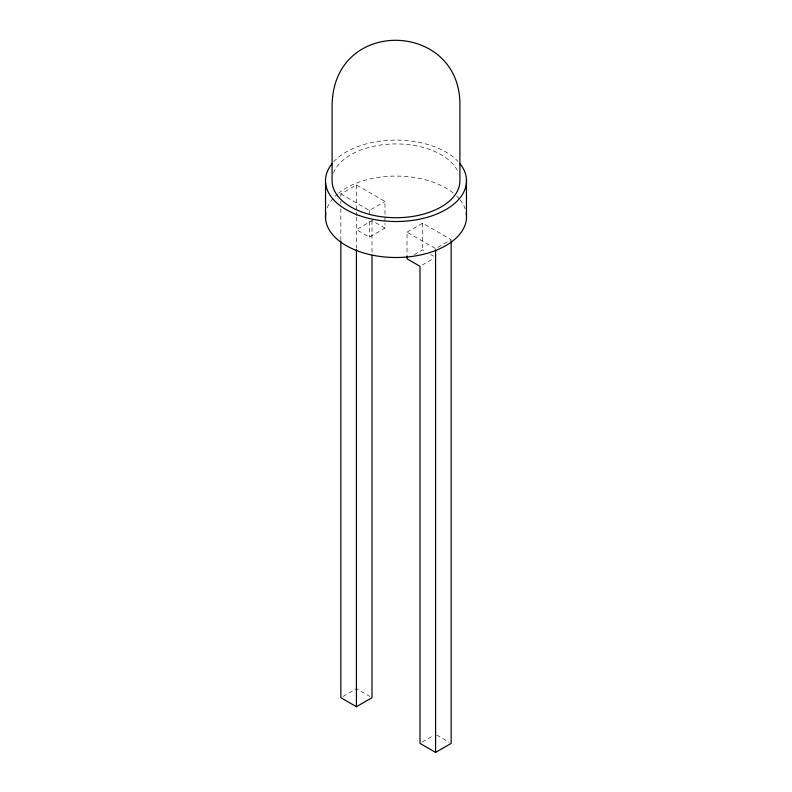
<?xml version="1.0" encoding="UTF-8"?>
<svg xmlns="http://www.w3.org/2000/svg" width="792" height="792" viewBox="0 0 792 792"><rect width="100%" height="100%" fill="white"/><g stroke="black" fill="none" stroke-linecap="round" stroke-linejoin="round"><path stroke-width="0.59" stroke-dasharray="3.96 2.97" d="M340.847 196.416L340.847 193.951L356.42 184.952L384.971 201.435L384.971 222.047M340.847 193.951L369.389 210.425L384.971 201.435M384.971 228.106L372.002 220.621L356.42 229.621L369.389 237.105L384.971 228.106L384.971 223.255M407.029 232.165L422.611 223.166L451.153 239.649L435.58 248.638L407.029 232.165L407.029 256.41M414.305 254.638L422.611 249.846L425.601 251.569M422.077 265.122L433.501 258.529M342.916 696.505L356.42 688.713L369.923 696.505M422.077 742.203L433.501 735.61M430.591 254.45L433.58 256.172M436.61 735.006L449.084 742.203M422.611 223.166L422.611 249.846M372.002 220.621L372.002 253.994M369.389 210.425L369.389 216.493M369.389 221.344L369.389 237.105M356.42 184.952L356.42 210.88M356.42 212.117L356.42 215.82M356.42 217.058L356.42 248.163M340.847 201.356L340.847 203.831M340.847 208.761L340.847 239.63M327.254 207.742A70.508 40.709 0 0 1 337.61 193.971M338.491 193.248A70.508 40.709 0 0 1 453.113 192.921M456.499 195.891A70.508 40.709 0 0 1 459.429 199.01M460.083 199.812A70.508 40.709 0 0 1 465.181 208.92M333.65 161.796A70.508 40.709 0 0 1 395.653 140.105A70.508 40.709 0 0 1 458.023 161.449M333.491 173.141A63.904 36.897 0 0 1 396 143.926A63.904 36.897 0 0 1 458.509 173.141"/><path stroke-width="1.19" d="M340.847 240.867L340.847 697.702L356.42 706.702L372.002 697.702L372.002 255.232M407.029 256.41L407.029 258.835L419.998 266.32L419.998 743.401L435.58 752.4L451.153 743.401L451.153 240.877M466.458 179.289L466.458 215.266M435.58 249.876L435.58 752.4M356.42 249.391L356.42 706.702M325.542 182.348L325.542 218.325M466.231 213.137A70.508 40.709 0 0 1 395.881 257.509A70.508 40.709 0 0 1 325.799 213.008M460.083 163.835A70.508 40.709 0 0 1 395.881 221.522A70.508 40.709 0 0 1 332.016 163.706M332.65 96.644L332.095 103.455L332.095 180.814A63.904 36.897 0 0 0 396 217.711A63.904 36.897 0 0 0 459.904 180.814L459.904 103.455C459.073 23.641 341.609 17.404 332.65 96.644"/></g></svg>
